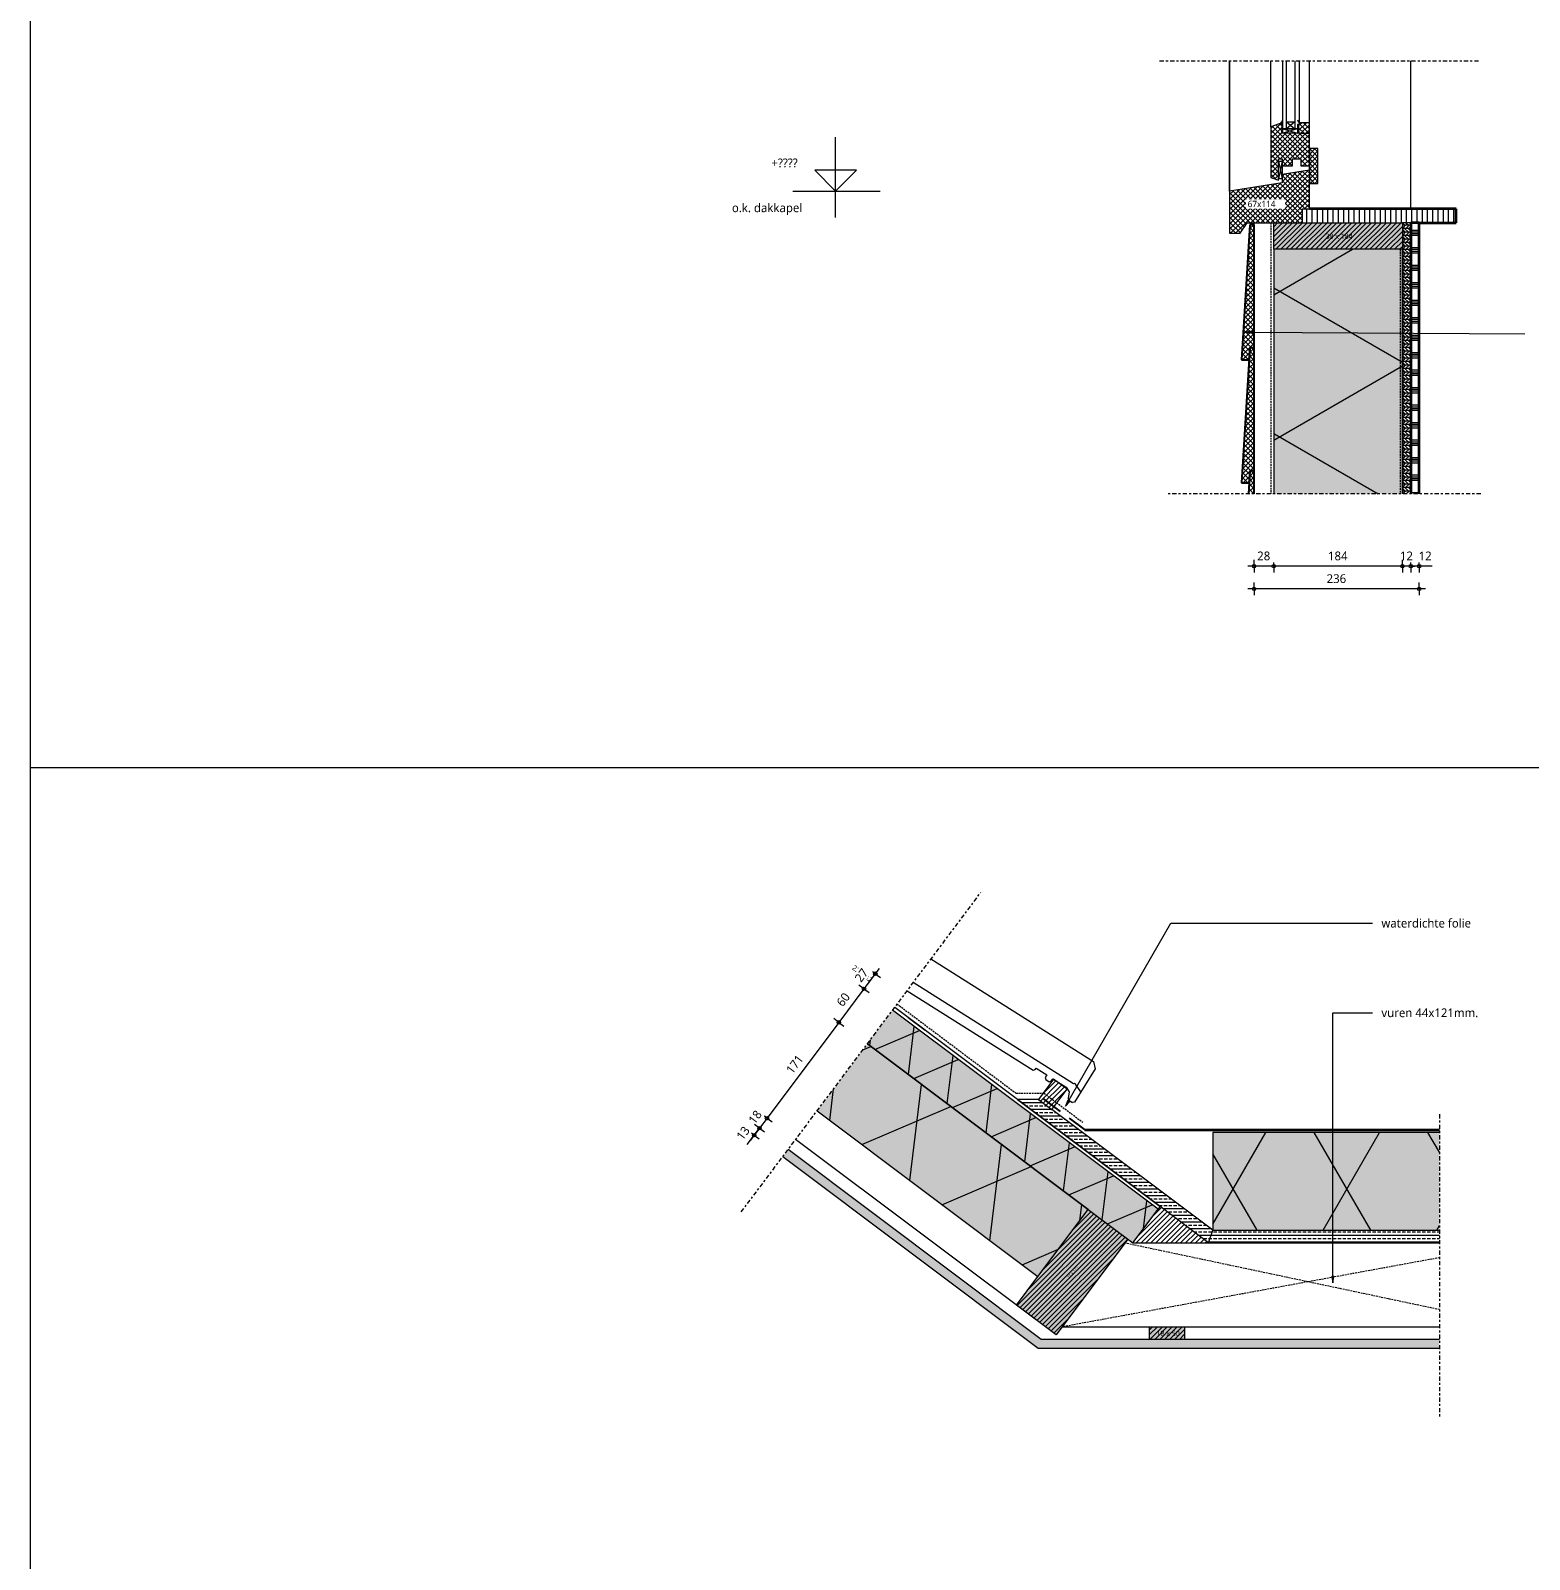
# Model space of a CAD drawing. Header units: millimetres. Extents: x 1813 to 34621, y -2347 to 13791.
# Drawn here: x 1813 to 3956, y 9467 to 11653 of the extents above; entities that cross this region are included whole.
import ezdxf

# ---------------------------------------------------------------- set-up
doc = ezdxf.new("R2010")
doc.units = ezdxf.units.MM
for name, pattern in [('IMPORT-DASHED _2_', [46.875, 31.25, -15.625]), ('MV_center', [15, 6, -3, 3, -3]), ('MV_hidden', [3.75, 2.5, -1.25])]:
    doc.linetypes.add(name, pattern=pattern)
for name, color, linetype, lineweight in [('A-ANNO-DIMS', 211, 'Continuous', 13), ('A-ANNO-DIMS-5', 211, 'Continuous', 13), ('A-ANNO-NOTE', 131, 'Continuous', 18), ('A-DETL', 90, 'Continuous', 13), ('A-DETL-GENF', 92, 'Continuous', 18), ('A-DETL-MEDM', 33, 'Continuous', 18), ('A-DETL-THIN', 151, 'Continuous', 18), ('G-ANNO-TEXT', 231, 'Continuous', 13)]:
    doc.layers.add(name, color=color, linetype=linetype, lineweight=lineweight)
doc.styles.add('Segoe UI', font='segoeui.ttf', dxfattribs={"height": 7.5})
doc.styles.add('Segoe UI_1', font='segoeui.ttf', dxfattribs={"height": 4})
doc.styles.add('Segoe UI_3', font='segoeui.ttf', dxfattribs={"height": 12.5})
doc.styles.add('Segoe UI_4', font='segoeui.ttf', dxfattribs={"height": 9})
doc.dimstyles.new('2_5_mm', dxfattribs={"dimscale": 304.8, "dimtxt": 13.092049, "dimasz": 0.016404, "dimexe": 0.029528, "dimexo": 0.0625, "dimgap": 0.014764, "dimtad": 1, "dimdec": 0, "dimzin": 0, "dimdsep": 46, "dimtxsty": 'Segoe UI_3', "dimblk1": 'DOTBLANK', "dimblk2": 'DOTBLANK', "dimsah": 1, "dimcen": 0.09, "dimdle": 0.029528, "dimazin": 0, "dimtfac": 1, "dimtdec": 4, "dimtix": 1, "dimtmove": 1, "dimatfit": 3, "dimfxl": 0.029528, "dimfxlon": 1, "dimtvp": 1, "dimtfill": 1, "dimtolj": 1, "dimtzin": 0, "dimarcsym": 2})
doc.dimstyles.new('2_5_mm_1', dxfattribs={"dimscale": 304.8, "dimtxt": 13.092049, "dimasz": 0.016404, "dimexe": 0.029528, "dimexo": 0.0625, "dimgap": 0.014764, "dimtad": 1, "dimdec": 0, "dimzin": 0, "dimdsep": 46, "dimtxsty": 'Segoe UI_3', "dimblk1": 'DOTBLANK', "dimblk2": 'DOTBLANK', "dimsah": 1, "dimcen": 0.09, "dimdle": 0.029528, "dimazin": 0, "dimtfac": 1, "dimtdec": 4, "dimtix": 1, "dimtmove": 0, "dimatfit": 3, "dimfxl": 0.029528, "dimfxlon": 1, "dimtvp": 1, "dimtfill": 1, "dimtolj": 1, "dimtzin": 0, "dimarcsym": 2})
pattern_1 = [(45, (0, 0), (-3.535534, 3.535534), []), (135, (0, 0), (-3.535534, -3.535534), [])]
pattern_2 = [(0, (0, 0), (0, 9.476), []), (0, (0, 4.738), (0, 9.476), [4.738, -2.369])]
pattern_3 = [(45, (0, 0), (-3.535534, 3.535534), [])]

# ---------------------------------------------------------------- blocks, each defined once
blk = doc.blocks.new('42 isolatie - Type 1-3785624-Details Verbouwingen')
at = {"layer": 'A-DETL-GENF'}
blk.add_hatch(color=256, dxfattribs=at).paths.add_polyline_path([(116.8, 0.8), (466.3, 0.8), (466.3, 184.8), (116.8, 184.8)])
at = {"layer": 'A-DETL-GENF', "lineweight": 13}
h = blk.add_hatch(dxfattribs=at)
h.set_pattern_fill('FP_6', color=256, style=0, pattern_type=2)
h.set_pattern_definition([(60, (-2126.39, 181.76), (-155.885, 90), []), (120, (-2126.39, 181.76), (-155.885, -90), [])])
h.paths.add_polyline_path([(116.8, 0.8), (466.3, 0.8), (466.3, 184.8), (116.8, 184.8)])
at = {"layer": 'A-DETL-GENF'}
for p, q in [((466.3, 184.8), (116.8, 184.8)), ((466.3, 184.8), (116.8, 184.8)), ((466.3, 0.8), (466.3, 184.8)), ((116.8, 0.8), (466.3, 0.8))]:
    blk.add_line(p, q, dxfattribs=at)
blk = doc.blocks.new('31 dubbel_glas - Type 1-3439612-Details Verbouwingen')
at = {"layer": 'A-DETL-GENF', "lineweight": 13}
for p, q in [((234.6, 23), (326.1, 23)), ((234.6, 17), (331.8, 17)), ((331.8, 5), (234.6, 5)), ((324.9, 0), (234.6, 0)), ((321.8, 5), (321.8, 17)), ((321.8, 17), (331.8, 5)), ((321.8, 5), (331.8, 17)), ((331.8, 21), (331.8, 0))]:
    blk.add_line(p, q, dxfattribs=at)
blk = doc.blocks.new('33 sparing - Type 1-V2-Details Verbouwingen')
at = {"layer": 'A-DETL-GENF'}
for p, q in [((0, 6.4), (21, 6.4)), ((0, 6.4), (21, 0)), ((21, 6.4), (0, 0)), ((0, 0), (0, 3.2)), ((21, 0), (0, 0)), ((21, 2.6), (21, 0))]:
    blk.add_line(p, q, dxfattribs=at)
blk = doc.blocks.new('NLRS_00_DI_maskeer - Type 1-4234719-Details Verbouwingen')
at = {"layer": 'A-DETL-GENF', "linetype": 'MV_center'}
blk.add_line((-100, 0), (359, 0), dxfattribs=at)
blk = doc.blocks.new('NLRS_00_DI_maskeer - Type 1-4234714-Details Verbouwingen')
at = {"layer": 'A-DETL-GENF', "linetype": 'MV_center'}
blk.add_line((-100, 0), (350, 0), dxfattribs=at)
blk = doc.blocks.new('42 isolatie - Type 1-3785885-Details Verbouwingen')
at = {"layer": 'A-DETL-GENF'}
blk.add_hatch(color=256, dxfattribs=at).paths.add_polyline_path([(324.3, 0.8), (324.3, 140.8), (0.3, 140.8), (0.3, 0.8), (53.1, 0.8)])
at = {"layer": 'A-DETL-GENF', "lineweight": 13}
h = blk.add_hatch(dxfattribs=at)
h.set_pattern_fill('FP_5', color=256, style=0, pattern_type=2)
h.set_pattern_definition([(60, (-857.8, 704), (-121.936, 70.4), []), (120, (-857.8, 704), (-121.936, -70.4), [])])
h.paths.add_polyline_path([(324.3, 0.8), (324.3, 140.8), (0.3, 140.8), (0.3, 0.8), (53.1, 0.8)])
at = {"layer": 'A-DETL-GENF'}
for p, q in [((324.3, 140.8), (0.3, 140.8)), ((0.3, 140.8), (0.3, 0.8)), ((324.3, 140.8), (0.3, 140.8)), ((0.3, 140.8), (0.3, 0.8)), ((0.3, 0.8), (324.3, 0.8)), ((0.3, 0.8), (324.3, 0.8))]:
    blk.add_line(p, q, dxfattribs=at)
blk = doc.blocks.new('00 hout_rechthoekig_sls - Vuren 18x50-3429546-Details Verbouwingen')
at = {"layer": 'A-DETL-GENF', "lineweight": 13}
blk.add_hatch(color=256, dxfattribs=at).paths.add_polyline_path([(50, -18), (50, 0), (0, 0), (0, -18)])
at = {"layer": 'A-DETL-MEDM', "lineweight": 13}
h = blk.add_hatch(dxfattribs=at)
h.set_pattern_fill('FP_35', color=256, style=0, pattern_type=2)
h.set_pattern_definition([(45, (-3412.628, -9799.827), (-3.535534, 3.535534), [])])
h.paths.add_polyline_path([(50, -18), (50, 0), (0, 0), (0, -18)])
at = {"layer": 'A-DETL-MEDM'}
for p, q in [((0, 0), (50, 0)), ((0, -18), (0, 0)), ((50, 0), (50, -18)), ((50, 0), (50, -18)), ((50, 0), (50, -18)), ((50, -18), (0, -18)), ((50, -18), (0, -18))]:
    blk.add_line(p, q, dxfattribs=at)
blk = doc.blocks.new('00 hout_rechthoekig_sls - SLS 38x184-V10-Details Verbouwingen')
at = {"layer": 'A-DETL-GENF', "lineweight": 13}
blk.add_hatch(color=256, dxfattribs=at).paths.add_polyline_path([(0, -38), (184, -38), (184, 0), (0, 0)])
at = {"layer": 'A-DETL-MEDM', "lineweight": 13}
h = blk.add_hatch(dxfattribs=at)
h.set_pattern_fill('FP_36', color=256, style=0, pattern_type=2)
h.set_pattern_definition([(45, (-3589.911, -11377.967), (-3.535534, 3.535534), [])])
h.paths.add_polyline_path([(0, -38), (184, -38), (184, 0), (0, 0)])
at = {"layer": 'A-DETL-MEDM'}
for p, q in [((0, 0), (184, 0)), ((0, -38), (0, 0)), ((184, 0), (184, -38)), ((184, 0), (184, -38)), ((184, 0), (184, -38)), ((184, -38), (0, -38)), ((184, -38), (0, -38))]:
    blk.add_line(p, q, dxfattribs=at)
blk = doc.blocks.new('00 hout_rechthoekig_sls - Vuren 71x171-3429558-Details Verbouwingen')
at = {"layer": 'A-DETL-GENF', "lineweight": 13}
blk.add_hatch(color=256, dxfattribs=at).paths.add_polyline_path([(0, -71), (171, -71), (171, 0), (0, 0)])
at = {"layer": 'A-DETL-MEDM', "lineweight": 13}
h = blk.add_hatch(dxfattribs=at)
h.set_pattern_fill('FP_44', color=256, style=0, pattern_type=2)
h.set_pattern_definition([(351.87, (-9797.981, -3320.738), (0.707098, 4.9497487), [])])
h.paths.add_polyline_path([(0, -71), (171, -71), (171, 0), (0, 0)])
at = {"layer": 'A-DETL-MEDM'}
for p, q in [((0, 0), (51, 0)), ((0, -71), (0, 0)), ((51, 0), (171, 0)), ((171, 0), (171, -71)), ((171, 0), (171, -71)), ((171, 0), (171, -71)), ((171, -71), (0, -71)), ((171, -71), (0, -71))]:
    blk.add_line(p, q, dxfattribs=at)
blk = doc.blocks.new('42_isolatie - Type 1-3439624-Details Verbouwingen')
at = {"layer": 'A-DETL-GENF'}
blk.add_hatch(color=256, dxfattribs=at).paths.add_polyline_path([(482.5, 0.8), (482.5, 60.8), (8.1, 60.8), (8.1, 0.8), (402.8, 0.8)])
at = {"layer": 'A-DETL-GENF', "lineweight": 13}
h = blk.add_hatch(dxfattribs=at)
h.set_pattern_fill('FP_20', color=256, style=0, pattern_type=2)
h.set_pattern_definition([(60, (0, 60.8), (-51.9615, 30), []), (120, (0, 60.8), (-51.9615, -30), [])])
h.paths.add_polyline_path([(482.5, 0.8), (482.5, 60.8), (8.1, 60.8), (8.1, 0.8), (402.8, 0.8)])
at = {"layer": 'A-DETL-GENF'}
for p, q in [((482.5, 60.8), (8.1, 60.8)), ((482.5, 60.8), (8.1, 60.8)), ((482.5, 0.8), (482.5, 60.8)), ((482.5, 0.8), (482.5, 60.8)), ((8.1, 0.8), (402.8, 0.8)), ((402.8, 0.8), (482.5, 0.8)), ((402.8, 0.8), (482.5, 0.8))]:
    blk.add_line(p, q, dxfattribs=at)
blk = doc.blocks.new('NLRS_00_DI_maskeer - Type 1-4234738-Details Verbouwingen')
at = {"layer": 'A-DETL-GENF', "linetype": 'MV_center'}
blk.add_line((-100, 0), (334.5, 0), dxfattribs=at)
blk = doc.blocks.new('42 isolatie - Type 1-3785755-Details Verbouwingen')
at = {"layer": 'A-DETL-GENF'}
blk.add_hatch(color=256, dxfattribs=at).paths.add_polyline_path([(0.3, 120.8), (0.3, 0.8), (394.9, 0.8), (394.9, 120.8), (102.3, 120.8)])
at = {"layer": 'A-DETL-GENF', "lineweight": 13}
h = blk.add_hatch(dxfattribs=at)
h.set_pattern_fill('FP_14', color=256, style=0, pattern_type=2)
h.set_pattern_definition([(60, (12.83, 244.8), (-107.387, 62), []), (120, (12.83, 244.8), (-107.387, -62), [])])
h.paths.add_polyline_path([(0.3, 120.8), (0.3, 0.8), (394.9, 0.8), (394.9, 120.8), (102.3, 120.8)])
at = {"layer": 'A-DETL-GENF'}
for p, q in [((394.9, 120.8), (0.3, 120.8)), ((0.3, 120.8), (0.3, 0.8)), ((394.9, 120.8), (0.3, 120.8)), ((0.3, 120.8), (0.3, 0.8)), ((0.3, 0.8), (394.9, 0.8)), ((0.3, 0.8), (394.9, 0.8))]:
    blk.add_line(p, q, dxfattribs=at)
blk = doc.blocks.new('NLRS_00_DI_maskeer - Type 1-4234737-Details Verbouwingen')
at = {"layer": 'A-DETL-GENF', "linetype": 'MV_center'}
blk.add_line((-100, 0), (470.6, 0), dxfattribs=at)
blk = doc.blocks.new('DIMBLOCK1-Details Verbouwingen')
at = {"layer": 'A-ANNO-DIMS-5'}
for p, q in [((3785.9, 10887.2), (3785.9, 10896.2)), ((3806.9, 10887.2), (3785.9, 10887.2)), ((3785.9, 10887.2), (3785.9, 10878.2)), ((3787.2, 10887.2), (3791.9, 10887.2)), ((3816.3, 10887.2), (3787.2, 10887.2)), ((3797.9, 10887.2), (3797.9, 10896.2)), ((3797.9, 10887.2), (3797.9, 10878.2))]:
    blk.add_line(p, q, dxfattribs=at)
for centre in [(3785.9, 10887.2), (3797.9, 10887.2)]:
    blk.add_circle(centre, 2.5, dxfattribs=at)
at = {"layer": 'A-ANNO-DIMS-5', "color": 0, "insert": (3797.2, 10908), "char_height": 12.5, "width": 22.852, "attachment_point": 1, "line_spacing_factor": 1.142579, "style": 'Segoe UI_3', "bg_fill": 3, "box_fill_scale": 1.25, "bg_fill_color": 9, "bg_fill_true_color": 13158600, "bg_fill_transparency": 0}
blk.add_mtext('12', dxfattribs=at)
blk = doc.blocks.new('_DotBlank')
at = {"color": 0, "linetype": 'ByBlock', "lineweight": -2}
blk.add_line((-0.5, 0), (-1, 0), dxfattribs=at)
blk.add_circle((0, 0), 0.5, dxfattribs=at)
blk = doc.blocks.new('DIMBLOCK2-Details Verbouwingen')
at = {"layer": 'A-ANNO-DIMS-5'}
for p, q in [((3773.9, 10887.2), (3773.9, 10896.2)), ((3785.9, 10887.2), (3773.9, 10887.2)), ((3773.9, 10887.2), (3773.9, 10878.2)), ((3785.9, 10887.2), (3785.9, 10896.2)), ((3785.9, 10887.2), (3785.9, 10878.2))]:
    blk.add_line(p, q, dxfattribs=at)
for centre in [(3773.9, 10887.2), (3785.9, 10887.2)]:
    blk.add_circle(centre, 2.5, dxfattribs=at)
at = {"layer": 'A-ANNO-DIMS-5', "color": 0, "insert": (3770.4, 10908), "char_height": 12.5, "width": 22.852, "attachment_point": 1, "line_spacing_factor": 1.142579, "style": 'Segoe UI_3', "bg_fill": 3, "box_fill_scale": 1.25, "bg_fill_color": 9, "bg_fill_true_color": 13158600, "bg_fill_transparency": 0}
blk.add_mtext('12', dxfattribs=at)
blk = doc.blocks.new('DIMBLOCK3-Details Verbouwingen')
at = {"layer": 'A-ANNO-DIMS-5'}
for p, q in [((3589.9, 10887.2), (3589.9, 10896.2)), ((3773.9, 10887.2), (3589.9, 10887.2)), ((3589.9, 10887.2), (3589.9, 10878.2)), ((3773.9, 10887.2), (3773.9, 10896.2)), ((3773.9, 10887.2), (3773.9, 10878.2))]:
    blk.add_line(p, q, dxfattribs=at)
for centre in [(3589.9, 10887.2), (3773.9, 10887.2)]:
    blk.add_circle(centre, 2.5, dxfattribs=at)
at = {"layer": 'A-ANNO-DIMS-5', "color": 0, "insert": (3667.6, 10908), "char_height": 12.5, "width": 34.277, "attachment_point": 1, "line_spacing_factor": 1.142579, "style": 'Segoe UI_3', "bg_fill": 3, "box_fill_scale": 1.25, "bg_fill_color": 9, "bg_fill_true_color": 13158600, "bg_fill_transparency": 0}
blk.add_mtext('184', dxfattribs=at)
blk = doc.blocks.new('DIMBLOCK4-Details Verbouwingen')
at = {"layer": 'A-ANNO-DIMS-5'}
for p, q in [((3589.9, 10887.2), (3552.9, 10887.2)), ((3561.9, 10887.2), (3561.9, 10896.2)), ((3561.9, 10887.2), (3561.9, 10878.2)), ((3589.9, 10887.2), (3589.9, 10896.2)), ((3589.9, 10887.2), (3589.9, 10878.2))]:
    blk.add_line(p, q, dxfattribs=at)
for centre in [(3561.9, 10887.2), (3589.9, 10887.2)]:
    blk.add_circle(centre, 2.5, dxfattribs=at)
at = {"layer": 'A-ANNO-DIMS-5', "color": 0, "insert": (3566.4, 10908), "char_height": 12.5, "width": 22.852, "attachment_point": 1, "line_spacing_factor": 1.142579, "style": 'Segoe UI_3', "bg_fill": 3, "box_fill_scale": 1.25, "bg_fill_color": 9, "bg_fill_true_color": 13158600, "bg_fill_transparency": 0}
blk.add_mtext('28', dxfattribs=at)
blk = doc.blocks.new('DIMBLOCK5-Details Verbouwingen')
at = {"layer": 'A-ANNO-DIMS-5'}
for p, q in [((3561.9, 10854.6), (3561.9, 10863.6)), ((3797.9, 10854.6), (3797.9, 10863.6)), ((3806.9, 10854.6), (3552.9, 10854.6)), ((3561.9, 10854.6), (3561.9, 10845.6)), ((3797.9, 10854.6), (3797.9, 10845.6))]:
    blk.add_line(p, q, dxfattribs=at)
for centre in [(3561.9, 10854.6), (3797.9, 10854.6)]:
    blk.add_circle(centre, 2.5, dxfattribs=at)
at = {"layer": 'A-ANNO-DIMS-5', "color": 0, "insert": (3665.6, 10875.5), "char_height": 12.5, "width": 34.277, "attachment_point": 1, "line_spacing_factor": 1.142579, "style": 'Segoe UI_3', "bg_fill": 3, "box_fill_scale": 1.25, "bg_fill_color": 9, "bg_fill_true_color": 13158600, "bg_fill_transparency": 0}
blk.add_mtext('236', dxfattribs=at)
blk = doc.blocks.new('DIMBLOCK25-Details Verbouwingen')
at = {"layer": 'A-ANNO-DIMS-5'}
for p, q in [((3025.8, 10311.8), (3004.2, 10283)), ((3020.4, 10304.6), (3013.2, 10310)), ((3020.4, 10304.6), (3027.6, 10299.2)), ((3004.2, 10283), (2997, 10288.4)), ((3004.2, 10283), (3011.4, 10277.6))]:
    blk.add_line(p, q, dxfattribs=at)
for centre in [(3020.4, 10304.6), (3004.2, 10283)]:
    blk.add_circle(centre, 2.5, dxfattribs=at)
at = {"layer": 'A-ANNO-DIMS-5', "color": 0, "insert": (2990, 10298.7), "char_height": 12.5, "width": 22.852, "attachment_point": 1, "rotation": 53.1301, "line_spacing_factor": 1.142579, "style": 'Segoe UI_3', "bg_fill": 3, "box_fill_scale": 1.25, "bg_fill_color": 9, "bg_fill_true_color": 13158600, "bg_fill_transparency": 0}
blk.add_mtext('27', dxfattribs=at)
blk = doc.blocks.new('DIMBLOCK26-Details Verbouwingen')
at = {"layer": 'A-ANNO-DIMS-5'}
for p, q in [((3004.2, 10283), (2968.2, 10235)), ((3004.2, 10283), (2997, 10288.4)), ((3004.2, 10283), (3011.4, 10277.6)), ((2968.2, 10235), (2961, 10240.4)), ((2968.2, 10235), (2975.4, 10229.6))]:
    blk.add_line(p, q, dxfattribs=at)
for centre in [(3004.2, 10283), (2968.2, 10235)]:
    blk.add_circle(centre, 2.5, dxfattribs=at)
at = {"layer": 'A-ANNO-DIMS-5', "color": 0, "insert": (2963.9, 10263.9), "char_height": 12.5, "width": 22.852, "attachment_point": 1, "rotation": 53.1301, "line_spacing_factor": 1.142579, "style": 'Segoe UI_3', "bg_fill": 3, "box_fill_scale": 1.25, "bg_fill_color": 9, "bg_fill_true_color": 13158600, "bg_fill_transparency": 0}
blk.add_mtext('60', dxfattribs=at)
blk = doc.blocks.new('DIMBLOCK27-Details Verbouwingen')
at = {"layer": 'A-ANNO-DIMS-5'}
for p, q in [((2968.2, 10235), (2865.6, 10098.2)), ((2968.2, 10235), (2961, 10240.4)), ((2968.2, 10235), (2975.4, 10229.6)), ((2865.6, 10098.2), (2858.4, 10103.6)), ((2865.6, 10098.2), (2872.8, 10092.8))]:
    blk.add_line(p, q, dxfattribs=at)
for centre in [(2968.2, 10235), (2865.6, 10098.2)]:
    blk.add_circle(centre, 2.5, dxfattribs=at)
at = {"layer": 'A-ANNO-DIMS-5', "color": 0, "insert": (2891.7, 10167.7), "char_height": 12.5, "width": 34.277, "attachment_point": 1, "rotation": 53.1301, "line_spacing_factor": 1.142579, "style": 'Segoe UI_3', "bg_fill": 3, "box_fill_scale": 1.25, "bg_fill_color": 9, "bg_fill_true_color": 13158600, "bg_fill_transparency": 0}
blk.add_mtext('171', dxfattribs=at)
blk = doc.blocks.new('DIMBLOCK28-Details Verbouwingen')
at = {"layer": 'A-ANNO-DIMS-5'}
for p, q in [((2865.6, 10098.2), (2854.8, 10083.8)), ((2865.6, 10098.2), (2858.4, 10103.6)), ((2865.6, 10098.2), (2872.8, 10092.8)), ((2854.8, 10083.8), (2847.6, 10089.2)), ((2854.8, 10083.8), (2862, 10078.4))]:
    blk.add_line(p, q, dxfattribs=at)
for centre in [(2865.6, 10098.2), (2854.8, 10083.8)]:
    blk.add_circle(centre, 2.5, dxfattribs=at)
at = {"layer": 'A-ANNO-DIMS-5', "color": 0, "insert": (2837.9, 10095.9), "char_height": 12.5, "width": 22.852, "attachment_point": 1, "rotation": 53.1301, "line_spacing_factor": 1.142579, "style": 'Segoe UI_3', "bg_fill": 3, "box_fill_scale": 1.25, "bg_fill_color": 9, "bg_fill_true_color": 13158600, "bg_fill_transparency": 0}
blk.add_mtext('18', dxfattribs=at)
blk = doc.blocks.new('DIMBLOCK29-Details Verbouwingen')
at = {"layer": 'A-ANNO-DIMS-5'}
for p, q in [((2837.3, 10060.5), (2854.7, 10083.7)), ((2847.3, 10073.8), (2840.1, 10079.2)), ((2854.8, 10083.8), (2841.9, 10066.6)), ((2854.8, 10083.8), (2847.6, 10089.2)), ((2854.7, 10083.7), (2851.1, 10078.8)), ((2854.8, 10083.8), (2862, 10078.4)), ((2847.3, 10073.8), (2854.5, 10068.4))]:
    blk.add_line(p, q, dxfattribs=at)
for centre in [(2847.3, 10073.8), (2854.8, 10083.8)]:
    blk.add_circle(centre, 2.5, dxfattribs=at)
at = {"layer": 'A-ANNO-DIMS-5', "color": 0, "insert": (2820.7, 10073), "char_height": 12.5, "width": 22.852, "attachment_point": 1, "rotation": 53.1301, "line_spacing_factor": 1.142579, "style": 'Segoe UI_3', "bg_fill": 3, "box_fill_scale": 1.25, "bg_fill_color": 9, "bg_fill_true_color": 13158600, "bg_fill_transparency": 0}
blk.add_mtext('13', dxfattribs=at)

msp = doc.modelspace()

# ---------------------------------------------------------------- hatches: boundary and pattern name
at = {"layer": 'A-DETL-GENF', "lineweight": 13}
h = msp.add_hatch(dxfattribs=at)
h.set_pattern_fill('FP_10', color=250, style=0, pattern_type=2)
h.set_pattern_definition(pattern_1)
h.paths.add_polyline_path([(3596.9, 11438.8), (3596.9, 11469.2), (3601.9, 11469.2), (3601.9, 11459.2), (3616.9, 11459.2), (3616.9, 11469.2), (3628.7, 11469.2), (3628.7, 11459.2), (3640.9, 11459.2), (3640.9, 11505.9), (3601.4, 11505.9), (3601.4, 11520.9), (3585.9, 11515.3), (3585.9, 11442.8)])
at = {"layer": 'A-DETL-GENF'}
h = msp.add_hatch(color=7, dxfattribs=at)
h.paths.add_polyline_path([(3624.2, 11508.5), (3625.9, 11508.5), (3625.9, 11518.5), (3624.2, 11518.5)])
h.paths.add_polyline_path([(3603.2, 11509.1), (3603.2, 11519.1), (3601.4, 11519.1), (3601.4, 11509.1)])
at = {"layer": 'A-DETL-GENF', "lineweight": 13}
h = msp.add_hatch(dxfattribs=at)
h.set_pattern_fill('FP_10', color=250, style=0, pattern_type=2)
h.set_pattern_definition(pattern_1)
h.paths.add_polyline_path([(3625.9, 11505.9), (3640.9, 11505.9), (3640.9, 11520.9), (3628.4, 11520.9), (3628.1, 11520.7), (3628, 11520.5), (3627.9, 11520.3), (3627.9, 11517.9), (3625.9, 11517.9), (3625.9, 11508.5)])
h = msp.add_hatch(dxfattribs=at)
h.set_pattern_fill('FP_10', color=250, style=0, pattern_type=2)
h.set_pattern_definition(pattern_1)
h.paths.add_polyline_path([(3652.9, 11434.2), (3652.9, 11484.2), (3640.9, 11484.2), (3640.9, 11434.2)])
h = msp.add_hatch(dxfattribs=at)
h.set_pattern_fill('FP_10', color=250, style=0, pattern_type=2)
h.set_pattern_definition(pattern_1)
h.paths.add_polyline_path([(3541.9, 11363), (3551.9, 11378), (3630.9, 11378), (3630.9, 11398), (3640.9, 11398), (3640.9, 11453), (3601.9, 11446.8), (3601.9, 11434.8), (3526.9, 11422.9), (3526.9, 11363)])
h = msp.add_hatch(dxfattribs=at)
h.set_pattern_fill('FP_7', color=254, style=0, pattern_type=2)
h.set_pattern_definition([(90, (0, 0), (-7.5, 5e-16), [])])
h.paths.add_polyline_path([(3785.9, 11378), (3850.9, 11378), (3850.9, 11398), (3630.9, 11398), (3630.9, 11378), (3773.9, 11378)])
h = msp.add_hatch(dxfattribs=at)
h.set_pattern_fill('FP_10', color=250, style=0, pattern_type=2)
h.set_pattern_definition(pattern_1)
h.paths.add_polyline_path([(3543.9, 11182.2), (3554.9, 11182.2), (3555.9, 11199.2), (3561.9, 11199.2), (3561.9, 11375.2), (3555.9, 11375.2), (3545, 11199.2)])
h = msp.add_hatch(dxfattribs=at)
h.set_pattern_fill('FP_8', color=254, style=0, pattern_type=2)
h.set_pattern_definition([(0, (0, 0), (0, 5), [50, 0]), (45, (0, 0), (5.0006592, 0), [7.071, -7.071]), (315, (0, 0), (5.0006592, 0), [7.071, -7.071])])
h.paths.add_polyline_path([(3785.9, 10990.5), (3785.9, 11378), (3773.9, 11378), (3773.9, 10990.5)])
h = msp.add_hatch(dxfattribs=at)
h.set_pattern_fill('FP_9', color=254, style=0, pattern_type=2)
h.set_pattern_definition([(0, (0, 10), (0, 25), []), (0, (0, 12.5), (0, 25), []), (0, (0, 15), (0, 25), []), (0, (0, 17.5), (0, 25), [])])
h.paths.add_polyline_path([(3797.9, 10990.5), (3797.9, 11378), (3785.9, 11378), (3785.9, 10990.5)])
h = msp.add_hatch(dxfattribs=at)
h.set_pattern_fill('FP_10', color=250, style=0, pattern_type=2)
h.set_pattern_definition(pattern_1)
h.paths.add_polyline_path([(3543.9, 11006.2), (3554.9, 11006.2), (3555.9, 11023.2), (3561.9, 11023.2), (3561.9, 11199.2), (3555.9, 11199.2), (3545, 11023.2)])
h = msp.add_hatch(dxfattribs=at)
h.set_pattern_fill('FP_10', color=250, style=0, pattern_type=2)
h.set_pattern_definition(pattern_1)
h.paths.add_polyline_path([(3553.9, 10990.5), (3561.9, 10990.5), (3561.9, 11023.2), (3555.9, 11023.2)])
h = msp.add_hatch(dxfattribs=at)
h.set_pattern_fill('FP_12', color=253, style=0, pattern_type=2)
h.set_pattern_definition(pattern_3)
h.paths.add_polyline_path([(3272.7, 10110.4), (3294.5, 10139.5), (3275.3, 10153.9), (3253.5, 10124.8)])
h = msp.add_hatch(dxfattribs=at)
h.set_pattern_fill('FP_11', color=250, style=0, pattern_type=2)
h.set_pattern_definition(pattern_2)
h.paths.add_polyline_path([(3496.9, 9919.8), (3502.9, 9937.8), (3253.5, 10124.8), (3223.5, 10124.8), (3472.9, 9937.8)])
h = msp.add_hatch(dxfattribs=at)
h.set_pattern_fill('FP_11', color=250, style=0, pattern_type=2)
h.set_pattern_definition(pattern_2)
h.paths.add_polyline_path([(3826.9, 9769.3), (3826.9, 9781.8), (3257.5, 9781.8), (2895.7, 10053.2), (2888.2, 10043.2), (3253.4, 9769.3), (3555.7, 9769.3)])
h = msp.add_hatch(dxfattribs=at)
h.set_pattern_fill('FP_12', color=250, style=0, pattern_type=2)
h.set_pattern_definition(pattern_3)
h.paths.add_polyline_path([(3424.5, 9919.8), (3496.9, 9919.8), (3427.5, 9971.8), (3388.5, 9919.8)])
h = msp.add_hatch(dxfattribs=at)
h.set_pattern_fill('FP_11', color=250, style=0, pattern_type=2)
h.set_pattern_definition(pattern_2)
h.paths.add_polyline_path([(3502.9, 9919.8), (3826.9, 9919.8), (3826.9, 9937.8), (3502.9, 9937.8), (3496.9, 9919.8)])
at = {"layer": 'G-ANNO-TEXT'}
for color, points in [(7, [(3550.9, 11221.7), (3559.8, 11220), (3559.9, 11223.2)]), (39, [(3292.5, 10115.1), (3298.4, 10122.1), (3295.6, 10123.7)]), (39, [(3674.5, 9862.9), (3676.1, 9871.9), (3673, 9871.9)])]:
    msp.add_hatch(color=color, dxfattribs=at).paths.add_polyline_path(points)

# ---------------------------------------------------------------- linework, layer by layer
at = {"layer": 'A-DETL', "lineweight": 18}
for p, q in [((1812.7, 5599.5), (1812.7, 13099.5)), ((3526.9, 11609.4), (3526.9, 11422.9)), ((3640.9, 11520.9), (3640.9, 11609.4)), ((3640.9, 11574.4), (3640.9, 11609.4)), ((3785.9, 11398), (3785.9, 11609.4)), ((3603.2, 11519.1), (3601.4, 11519.1)), ((3601.4, 11519.1), (3601.4, 11509.1)), ((3603.2, 11509.1), (3603.2, 11519.1)), ((3625.9, 11518.5), (3624.2, 11518.5)), ((3624.2, 11518.5), (3624.2, 11508.5)), ((3625.9, 11508.5), (3625.9, 11518.5)), ((3627.9, 11517.9), (3625.9, 11517.9)), ((3627.9, 11520.3), (3627.9, 11517.9)), ((3640.9, 11520.9), (3628.5, 11520.9)), ((3640.9, 11505.9), (3640.9, 11520.9)), ((2963.6, 11385.5), (2963.6, 11500.5)), ((3601.4, 11509.1), (3603.2, 11509.1)), ((3624.2, 11508.5), (3625.9, 11508.5)), ((3625.9, 11508.5), (3625.9, 11505.9)), ((3625.9, 11505.9), (3640.9, 11505.9)), ((2993.6, 11452.9), (2933.7, 11452.9)), ((2933.7, 11452.9), (2963.7, 11422.9)), ((2963.6, 11422.9), (2993.6, 11452.9)), ((3640.9, 11453), (3601.9, 11446.8)), ((3601.9, 11434.8), (3526.9, 11422.9)), ((3601.9, 11446.8), (3601.9, 11434.8)), ((3640.9, 11398), (3640.9, 11434.2)), ((2902.3, 11422.9), (3027.3, 11422.9)), ((3526.9, 11422.9), (3526.9, 11363)), ((3630.9, 11378), (3630.9, 11398)), ((3630.9, 11398), (3640.9, 11398)), ((3541.9, 11363), (3551.9, 11378)), ((3551.9, 11378), (3589.9, 11378)), ((3526.9, 11363), (3541.9, 11363)), ((1812.7, 10599.5), (6027.7, 10599.5)), ((3100, 10325.7), (3332.4, 10179.2)), ((3066, 10280.3), (3246, 10166.8)), ((3303.9, 10147.4), (3074.7, 10291.9)), ((3427.5, 9971.8), (3048.1, 10256.4)), ((3091.5, 10223.8), (3067.5, 10241.8)), ((3067.5, 10241.8), (3091.5, 10223.8)), ((3246, 10166.8), (3249, 10167.5)), ((3249, 10167.5), (3250.4, 10169.6)), ((3250.4, 10169.6), (3265.7, 10160)), ((3334.9, 10168.4), (3305.1, 10121.1)), ((3332.4, 10179.2), (3334.9, 10168.4)), ((3265.7, 10160), (3263.3, 10156.3)), ((3263.3, 10156.3), (3264, 10153.3)), ((3264, 10153.3), (3269, 10150.1)), ((3269, 10150.1), (3272, 10150.8)), ((3272, 10150.8), (3274.3, 10154.5)), ((3274.3, 10154.5), (3293.4, 10142.5)), ((3293.4, 10142.5), (3297.4, 10135.7)), ((3305.1, 10147.7), (3303.9, 10147.4)), ((3306.7, 10146.6), (3305.1, 10147.7)), ((3314.3, 10135.7), (3306.7, 10146.6)), ((3297.4, 10135.7), (3296.1, 10126.5)), ((3296.1, 10126.5), (3297.7, 10123.2)), ((3297.7, 10123.2), (3302.1, 10120.4)), ((3305.1, 10121.1), (3302.1, 10120.4)), ((3279, 9788.2), (2906.5, 10067.6)), ((3427.5, 9971.8), (3424.5, 9967.8)), ((3496.9, 9919.8), (3427.5, 9971.8)), ((3388.5, 9919.8), (3496.9, 9919.8)), ((3701.9, 9919.8), (3657.9, 9919.8)), ((3287.7, 9799.8), (3412.6, 9799.8)), ((3462.6, 9799.8), (3826.9, 9799.8))]:
    msp.add_line(p, q, dxfattribs=at)
at = {"layer": 'A-DETL'}
for p, q in [((3526.9, 11422.9), (3526.9, 11609.4)), ((3585.9, 11515.3), (3585.9, 11609.4)), ((3640.9, 11520.9), (3640.9, 11609.4)), ((3601.4, 11520.9), (3585.9, 11515.3)), ((3601.4, 11519.1), (3601.4, 11520.9)), ((3585.9, 11515.3), (3585.9, 11442.8)), ((3601.4, 11505.9), (3601.4, 11509.1)), ((3625.9, 11505.9), (3601.4, 11505.9)), ((3640.9, 11484.2), (3640.9, 11505.9)), ((3640.9, 11453), (3640.9, 11505.9)), ((3652.9, 11484.2), (3640.9, 11484.2)), ((3640.9, 11484.2), (3640.9, 11434.2)), ((3652.9, 11434.2), (3652.9, 11484.2)), ((3596.9, 11459.2), (3596.9, 11469.2)), ((3596.9, 11469.2), (3601.9, 11469.2)), ((3596.9, 11466.1), (3601.9, 11466.1)), ((3596.9, 11440.8), (3596.9, 11466.1)), ((3601.9, 11466.1), (3596.9, 11440.8)), ((3596.9, 11466.1), (3601.9, 11440.8)), ((3596.9, 11438.8), (3596.9, 11459.2)), ((3601.9, 11469.2), (3601.9, 11459.2)), ((3601.9, 11466.1), (3601.9, 11440.8)), ((3601.9, 11459.2), (3616.9, 11459.2)), ((3616.9, 11459.2), (3616.9, 11469.2)), ((3616.9, 11469.2), (3628.7, 11469.2)), ((3628.7, 11469.2), (3628.7, 11459.2)), ((3628.7, 11459.2), (3640.9, 11459.2)), ((3585.9, 11442.8), (3596.9, 11438.8)), ((3601.9, 11440.8), (3596.9, 11440.8)), ((3640.9, 11434.2), (3652.9, 11434.2)), ((3561.9, 11375.2), (3561.9, 11378)), ((3785.9, 11378), (3773.9, 11378)), ((3773.9, 11340), (3773.9, 10990.5))]:
    msp.add_line(p, q, dxfattribs=at)
at = {"layer": 'A-DETL', "lineweight": 35}
for p, q in [((3850.9, 11398), (3640.9, 11398)), ((3850.9, 11378), (3850.9, 11398)), ((3797.9, 11378), (3785.9, 11378)), ((3785.9, 11378), (3785.9, 10990.5)), ((3797.9, 11378), (3850.9, 11378)), ((3797.9, 10990.5), (3797.9, 11378)), ((3319.9, 10081.3), (3826.9, 10081.3))]:
    msp.add_line(p, q, dxfattribs=at)
at = {"layer": 'A-DETL', "lineweight": 25}
for p, q in [((3555.9, 11375.2), (3543.9, 11182.2)), ((3561.9, 11375.2), (3555.9, 11375.2)), ((3561.9, 11199.2), (3561.9, 11375.2)), ((3555.9, 11199.2), (3543.9, 11006.2)), ((3561.9, 11199.2), (3555.9, 11199.2)), ((3561.9, 11023.2), (3561.9, 11199.2)), ((3543.9, 11182.2), (3554.9, 11182.2)), ((3555.9, 11023.2), (3553.9, 10990.5)), ((3561.9, 11023.2), (3555.9, 11023.2)), ((3561.9, 10990.5), (3561.9, 11023.2)), ((3543.9, 11006.2), (3554.9, 11006.2))]:
    msp.add_line(p, q, dxfattribs=at)
at = {"layer": 'A-DETL', "linetype": 'MV_hidden'}
for p, q in [((3585.9, 11378), (3585.9, 10990.5)), ((3826.9, 9824.4), (3376, 9919.8)), ((3826.9, 9898.6), (3287.7, 9799.8))]:
    msp.add_line(p, q, dxfattribs=at)
at = {"layer": 'A-DETL', "linetype": 'MV_hidden', "lineweight": 18}
for p, q in [((3770.9, 11340), (3770.9, 10990.5)), ((3051.7, 10261.2), (3221.5, 10133.8)), ((3221.5, 10133.8), (3261.5, 10133.8)), ((3261.5, 10133.8), (3317.1, 10092.2)), ((3424.5, 9967.8), (3427.5, 9971.8))]:
    msp.add_line(p, q, dxfattribs=at)
at = {"layer": 'A-DETL', "linetype": 'IMPORT-DASHED _2_', "lineweight": 25}
msp.add_line((3259.9, 10126.3), (3319.9, 10081.3), dxfattribs=at)
at = {"layer": 'A-DETL', "lineweight": 18}
for centre, radius, start, end in [((3595.3, 11526.7), 7.85, 306.922, 353.078), ((3628.5, 11525.3), 4.4, 180, 270), ((3628.5, 11520.3), 0.589, 90, 180)]:
    msp.add_arc(centre, radius, start, end, dxfattribs=at)
at = {"layer": 'A-DETL-THIN'}
for p, q in [((3275.3, 10153.9), (3253.5, 10124.8)), ((3294.5, 10139.5), (3275.3, 10153.9)), ((3223.5, 10124.8), (3427.5, 9971.8)), ((3253.5, 10124.8), (3223.5, 10124.8)), ((3253.5, 10124.8), (3272.7, 10110.4)), ((3272.7, 10110.4), (3294.5, 10139.5)), ((3502.9, 9937.8), (3272.7, 10110.4)), ((3257.5, 9781.8), (2895.7, 10053.2)), ((2888.2, 10043.2), (3253.4, 9769.3)), ((3496.9, 9919.8), (3502.9, 9937.8)), ((3496.9, 9919.8), (3826.9, 9919.8)), ((3253.4, 9769.3), (3826.9, 9769.3)), ((3412.6, 9781.8), (3257.5, 9781.8)), ((3826.9, 9781.8), (3462.6, 9781.8))]:
    msp.add_line(p, q, dxfattribs=at)
at = {"layer": 'G-ANNO-TEXT', "color": 250}
for p, q in [((3559.9, 11223.2), (3550.9, 11221.7)), ((3550.9, 11221.7), (3559.8, 11220)), ((3550.9, 11221.7), (3949.2, 11219)), ((3559.8, 11220), (3559.9, 11223.2))]:
    msp.add_line(p, q, dxfattribs=at)
at = {"layer": 'G-ANNO-TEXT', "color": 39}
for p, q in [((3292.5, 10115.1), (3443.1, 10376.8)), ((3443.1, 10376.8), (3731.4, 10376.8)), ((3674.5, 10248.7), (3731.4, 10248.7)), ((3674.5, 9862.9), (3674.5, 10248.7)), ((3295.6, 10123.7), (3292.5, 10115.1)), ((3292.5, 10115.1), (3298.4, 10122.1)), ((3298.4, 10122.1), (3295.6, 10123.7)), ((3676.1, 9871.9), (3673, 9871.9)), ((3673, 9871.9), (3674.5, 9862.9)), ((3674.5, 9862.9), (3676.1, 9871.9))]:
    msp.add_line(p, q, dxfattribs=at)

# ---------------------------------------------------------------- block references
at = {"layer": 'A-DETL-GENF', "linetype": 'MV_center'}
msp.add_blockref('NLRS_00_DI_maskeer - Type 1-4234719-Details Verbouwingen', (3526.9, 11609.4), dxfattribs=at)
at = {"layer": 'A-DETL-GENF', "lineweight": 13, "rotation": 270}
msp.add_blockref('31 dubbel_glas - Type 1-3439612-Details Verbouwingen', (3603.2, 11844), dxfattribs=at)
at = {"layer": 'A-DETL-GENF'}
for name, p in [('33 sparing - Type 1-V2-Details Verbouwingen', (3603.2, 11505.9)), ('42 isolatie - Type 1-3785885-Details Verbouwingen', (3502.6, 9937))]:
    msp.add_blockref(name, p, dxfattribs=at)
for name, p, rotation in [('42 isolatie - Type 1-3785624-Details Verbouwingen', (3774.7, 10873.7), 89.99999999999955), ('42_isolatie - Type 1-3439624-Details Verbouwingen', (3002.1, 10208.7), 323.1301023538004), ('42 isolatie - Type 1-3785755-Details Verbouwingen', (3325.5, 9968.1), 143.1301023539718)]:
    msp.add_blockref(name, p, dxfattribs=dict(at, rotation=rotation))
at = {"layer": 'A-DETL-GENF', "linetype": 'MV_center'}
for name, p, rotation in [('NLRS_00_DI_maskeer - Type 1-4234714-Details Verbouwingen', (3785.9, 10990.5), 180), ('NLRS_00_DI_maskeer - Type 1-4234737-Details Verbouwingen', (2888.8, 10044), 53.13010235397175), ('NLRS_00_DI_maskeer - Type 1-4234738-Details Verbouwingen', (3826.9, 10003.8), 270)]:
    msp.add_blockref(name, p, dxfattribs=dict(at, rotation=rotation))
at = {"layer": 'A-DETL-MEDM', "lineweight": 13}
for name, p in [('00 hout_rechthoekig_sls - SLS 38x184-V10-Details Verbouwingen', (3589.9, 11378)), ('00 hout_rechthoekig_sls - Vuren 18x50-3429546-Details Verbouwingen', (3412.6, 9799.8))]:
    msp.add_blockref(name, p, dxfattribs=at)
at = {"layer": 'A-DETL-MEDM', "lineweight": 13, "rotation": 53.13010235417753}
msp.add_blockref('00 hout_rechthoekig_sls - Vuren 71x171-3429558-Details Verbouwingen', (3222.2, 9830.8), dxfattribs=at)

# ---------------------------------------------------------------- texts
at = {"layer": 'A-ANNO-NOTE', "lineweight": 13, "char_height": 7.5, "attachment_point": 1, "style": 'Segoe UI'}
for s, insert, width in [('38 x 184', (3663.9, 11362.4), 47.3), ('18 x 50', (3422.4, 9794.3), 40.485)]:
    msp.add_mtext(s, dxfattribs=dict(at, insert=insert, width=width))
at = {"layer": 'A-ANNO-NOTE', "lineweight": 13, "attachment_point": 1}
for s, insert, char_height, width, rotation, style in [('22 x 32', (2990.8, 10317.5), 7.5, 40.485, 323.1301, 'Segoe UI'), ('71 x 171', (3294.4, 9871.1), 4, 27.658, 53.1301, 'Segoe UI_1')]:
    msp.add_mtext(s, dxfattribs=dict(at, insert=insert, char_height=char_height, width=width, rotation=rotation, style=style))
at = {"layer": 'G-ANNO-TEXT', "color": 7, "char_height": 12.5, "attachment_point": 1, "style": 'Segoe UI_3'}
for s, insert, width in [('+????', (2871.9, 11469.7), 52.911), ('o.k. dakkapel', (2815.4, 11405.6), 121.456)]:
    msp.add_mtext(s, dxfattribs=dict(at, insert=insert, width=width))
at = {"layer": 'G-ANNO-TEXT', "color": 39, "char_height": 12.5, "attachment_point": 1, "rotation": 360, "style": 'Segoe UI_3'}
for s, insert, width in [('waterdichte folie', (3743.9, 10383.1), 156.329), ('vuren 44x121mm.', (3743.9, 10255), 167.553)]:
    msp.add_mtext(s, dxfattribs=dict(at, insert=insert, width=width))

# ---------------------------------------------------------------- dimensions: what is measured, and where the dimension line sits
at = {"layer": 'A-ANNO-DIMS'}
dim = msp.add_linear_dim(base=(3785.9, 10887.2), p1=(3797.9, 10878.2), p2=(3785.9, 10878.2), dimstyle='2_5_mm', override={"dimpost": '<>', "dimfxl": 12}, dxfattribs=at)
dim.commit()
dim.dimension.update_dxf_attribs({"geometry": 'DIMBLOCK1-Details Verbouwingen', "text_midpoint": (3808.6, 10899.6), "dimtype": 160})

# ---------------------------------------------------------------- next in the draw order: texts
at = {"layer": 'G-ANNO-TEXT', "color": 7, "insert": (3552.7, 11409.3), "char_height": 9, "width": 51.308, "attachment_point": 1, "style": 'Segoe UI_4', "bg_fill": 3, "box_fill_scale": 1.25, "bg_fill_color": 9, "bg_fill_true_color": 13158600, "bg_fill_transparency": 0}
msp.add_mtext('67x114', dxfattribs=at)

# ---------------------------------------------------------------- next in the draw order: dimensions: what is measured, and where the dimension line sits
at = {"layer": 'A-ANNO-DIMS'}
dim = msp.add_linear_dim(base=(3773.9, 10887.2), p1=(3785.9, 10878.2), p2=(3773.9, 10878.2), dimstyle='2_5_mm_1', override={"dimpost": '<>', "dimfxl": 12}, dxfattribs=at)
dim.commit()
dim.dimension.update_dxf_attribs({"geometry": 'DIMBLOCK2-Details Verbouwingen', "text_midpoint": (3779.9, 10898.1)})
dim = msp.add_linear_dim(base=(3004.2, 10283), p1=(3013.2, 10310), p2=(3011.4, 10277.6), angle=53.1301, dimstyle='2_5_mm_1', override={"dimpost": '<>', "dimfxl": 32.449961}, dxfattribs=at)
dim.commit()
dim.dimension.update_dxf_attribs({"geometry": 'DIMBLOCK25-Details Verbouwingen', "text_midpoint": (3003.7, 10300.4)})

# ---------------------------------------------------------------- next in the draw order: dimensions: what is measured, and where the dimension line sits
dim = msp.add_linear_dim(base=(3589.9, 10887.2), p1=(3773.9, 10878.2), p2=(3589.9, 10878.2), dimstyle='2_5_mm_1', override={"dimpost": '<>', "dimfxl": 184}, dxfattribs=at)
dim.commit()
dim.dimension.update_dxf_attribs({"geometry": 'DIMBLOCK3-Details Verbouwingen', "text_midpoint": (3681.9, 10898.2)})
dim = msp.add_linear_dim(base=(2968.2, 10235), p1=(3011.4, 10277.6), p2=(2975.4, 10229.6), angle=53.1301, dimstyle='2_5_mm_1', override={"dimpost": '<>', "dimfxl": 60}, dxfattribs=at)
dim.commit()
dim.dimension.update_dxf_attribs({"geometry": 'DIMBLOCK26-Details Verbouwingen', "text_midpoint": (2977.5, 10265.6)})

# ---------------------------------------------------------------- next in the draw order: dimensions: what is measured, and where the dimension line sits
dim = msp.add_linear_dim(base=(3561.9, 10887.2), p1=(3589.9, 10878.2), p2=(3561.9, 10878.2), dimstyle='2_5_mm_1', override={"dimpost": '<>', "dimfxl": 28}, dxfattribs=at)
dim.commit()
dim.dimension.update_dxf_attribs({"geometry": 'DIMBLOCK4-Details Verbouwingen', "text_midpoint": (3575.9, 10898.1)})
dim = msp.add_linear_dim(base=(2865.6, 10098.2), p1=(2975.4, 10229.6), p2=(2872.8, 10092.8), angle=53.1301, dimstyle='2_5_mm_1', override={"dimpost": '<>', "dimfxl": 171}, dxfattribs=at)
dim.commit()
dim.dimension.update_dxf_attribs({"geometry": 'DIMBLOCK27-Details Verbouwingen', "text_midpoint": (2908.2, 10173.2)})

# ---------------------------------------------------------------- next in the draw order: dimensions: what is measured, and where the dimension line sits
dim = msp.add_linear_dim(base=(3561.9, 10854.6), p1=(3797.9, 10845.6), p2=(3561.9, 10845.6), dimstyle='2_5_mm_1', override={"dimpost": '<>', "dimfxl": 236}, dxfattribs=at)
dim.commit()
dim.dimension.update_dxf_attribs({"geometry": 'DIMBLOCK5-Details Verbouwingen', "text_midpoint": (3679.9, 10865.6)})
dim = msp.add_linear_dim(base=(2854.8, 10083.8), p1=(2872.8, 10092.8), p2=(2862, 10078.4), angle=53.1301, dimstyle='2_5_mm_1', override={"dimpost": '<>', "dimfxl": 18}, dxfattribs=at)
dim.commit()
dim.dimension.update_dxf_attribs({"geometry": 'DIMBLOCK28-Details Verbouwingen', "text_midpoint": (2851.5, 10097.6)})

# ---------------------------------------------------------------- next in the draw order: dimensions: what is measured, and where the dimension line sits
dim = msp.add_linear_dim(base=(2847.3452449, 10073.8417036), p1=(2862.0452449, 10078.4417036), p2=(2854.5452449, 10068.4417036), angle=53.1301024, dimstyle='2_5_mm', override={"dimpost": '<>', "dimfxl": 12.5}, dxfattribs=at)
dim.commit()
dim.dimension.update_dxf_attribs({"geometry": 'DIMBLOCK29-Details Verbouwingen', "text_midpoint": (2834.1892715, 10077.0925105), "dimtype": 160, "text_rotation": 53.1301024})

doc.saveas('drawing.dxf')
